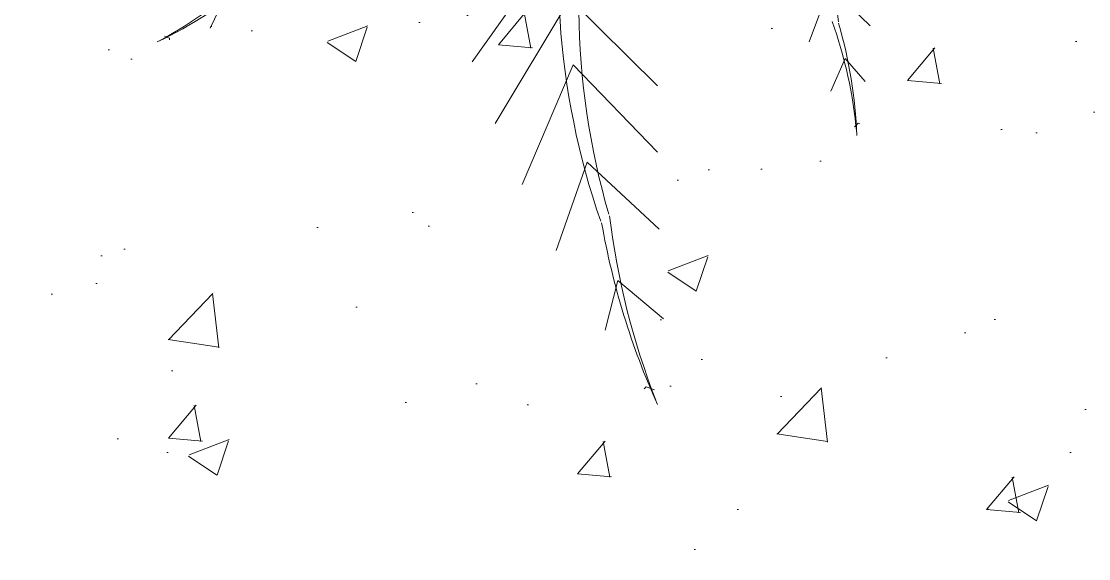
# Model space of a CAD drawing. Header units: metres. Extents: x 0 to 4415, y 1197 to 2590.
# Drawn here: x 1905.286 to 1906.713, y 1310.039 to 1310.756 of the extents above; entities that cross this region are included whole.
import ezdxf

# ---------------------------------------------------------------- set-up
doc = ezdxf.new("R2010")
doc.units = ezdxf.units.M
doc.layers.add('veg', color=7, linetype='Continuous', lineweight=9, true_color=0x61c200)
doc.layers.add('VEGETATION', color=7, linetype='Continuous', lineweight=5, true_color=0x7ea800)

# ---------------------------------------------------------------- blocks, each defined once
blk = doc.blocks.new('PALMIER-01')
for p, q in [((-2.5132, 2.3736), (-2.5027, 2.4009)), ((-2.5226, 2.3736), (-2.5132, 2.3736)), ((-2.4616, 2.1504), (-2.312, 2.0763)), ((-2.665, 0.7253), (-1.8953, 0.1658)), ((-3.0013, 0.6047), (-2.329, 0.1899)), ((-3.336, 0.4625), (-2.6882, 0.1769)), ((-3.6979, 0.2818), (-3.2194, 0.107)), ((-2.6882, 0.1769), (-3.1701, -0.2762)), ((-2.329, 0.1899), (-2.8082, -0.2825)), ((-3.2194, 0.107), (-3.5902, -0.2803)), ((-4.1352, 0.0221), (-3.8669, -0.0518)), ((-3.8669, -0.0518), (-4.0778, -0.2977)), ((-4.447, -0.198), (-4.4644, -0.2436)), ((-4.4587, -0.1875), (-4.447, -0.198)), ((-2.2809, -1.2282), (-2.5806, -1.1112)), ((-2.6734, -1.3055), (-2.8503, -1.2251)), ((-2.4971, -1.4443), (-2.2809, -1.2282)), ((-2.8007, -1.4136), (-2.6734, -1.3055)), ((-3.026, -1.3727), (-3.047, -1.3522)), ((-3.0297, -1.3813), (-3.026, -1.3727))]:
    blk.add_line(p, q)
for points in [[(-2.2045, 1.9122, -0.062665), (-2.5327, 2.44, -2.107966)], [(-2.1699, 1.9166, -0.062665), (-2.5255, 2.4262, -2.107966)], [(-1.3354, 0.1586, 0.132776), (-3.5425, 0.0378, 0.945057)], [(-1.2936, -0.0027, 0.132776), (-3.504, -0.0065, 0.945057)], [(-3.5511, 0.0327, 0.062665), (-4.545, -0.2589, 2.107966)], [(-3.5129, -0.0112, 0.062665), (-4.5208, -0.2498, 2.107966)], [(-1.2428, -0.7799, -0.132776), (-2.4742, -1.2723, -0.945057)], [(-2.4802, -1.2716, -0.062665), (-3.0947, -1.3643, -2.107966)], [(-2.4705, -1.2381, -0.062665), (-3.0792, -1.3631, -2.107966)]]:
    blk.add_lwpolyline(points, format="xyb")

msp = doc.modelspace()

# ---------------------------------------------------------------- hatches: boundary and pattern name
at = {"layer": 'veg'}
h = msp.add_hatch(dxfattribs=at)
h.set_pattern_fill('AR-CONC', color=256, scale=0.003, angle=-1e-14, style=0)
h.paths.add_polyline_path([(1913.8623, 1312.1054), (1904.3623, 1312.1054), (1904.3623, 1309.9406), (1905.4733, 1310.0105), (1905.5071, 1309.4559), (1907.3628, 1309.5684), (1907.3291, 1310.1213), (1908.5268, 1310.1967), (1908.5606, 1309.641), (1910.8294, 1309.7786), (1910.795, 1310.3427), (1911.9927, 1310.4181), (1912.0272, 1309.8512), (1913.8623, 1309.9624)])
h.paths.add_polyline_path([(1905.4733, 1310.0105), (1904.3623, 1309.9406), (1904.3623, 1309.3865), (1905.5071, 1309.4559)])
h.paths.add_polyline_path([(1908.5268, 1310.1967), (1907.3291, 1310.1213), (1907.3628, 1309.5684), (1908.5606, 1309.641)], flags=17)
h.paths.add_polyline_path([(1911.9927, 1310.4181), (1910.795, 1310.3427), (1910.8294, 1309.7786), (1912.0272, 1309.8512)], flags=17)
h = msp.add_hatch(dxfattribs=at)
h.set_pattern_fill('AR-CONC', color=256, scale=0.003, angle=-1e-14, style=0)
h.paths.add_polyline_path([(1913.7623, 1312.1054), (1904.3623, 1312.1054), (1904.3623, 1309.9406), (1905.4733, 1310.0105), (1905.5071, 1309.4559), (1907.3628, 1309.5684), (1907.3291, 1310.1213), (1908.5268, 1310.1967), (1908.5606, 1309.641), (1910.8294, 1309.7786), (1910.795, 1310.3427), (1911.9927, 1310.4181), (1912.0272, 1309.8512), (1913.7623, 1309.9624)])
h.paths.add_polyline_path([(1905.4733, 1310.0105), (1904.3623, 1309.9406), (1904.3623, 1309.3865), (1905.5071, 1309.4559)])
h.paths.add_polyline_path([(1908.5268, 1310.1967), (1907.3291, 1310.1213), (1907.3628, 1309.5684), (1908.5606, 1309.641)], flags=17)
h.paths.add_polyline_path([(1911.9927, 1310.4181), (1910.795, 1310.3427), (1910.8294, 1309.7786), (1912.0272, 1309.8512)], flags=17)

# ---------------------------------------------------------------- block references
at = {"layer": 'VEGETATION', "ltscale": 1.8, "xscale": 0.2452943799591149, "yscale": 0.2452943799591149, "zscale": 0.2452943799591149, "rotation": 90.76701550472242}
msp.add_blockref('PALMIER-01', (1906.0581, 1311.3582), dxfattribs=at)

doc.saveas('drawing.dxf')
